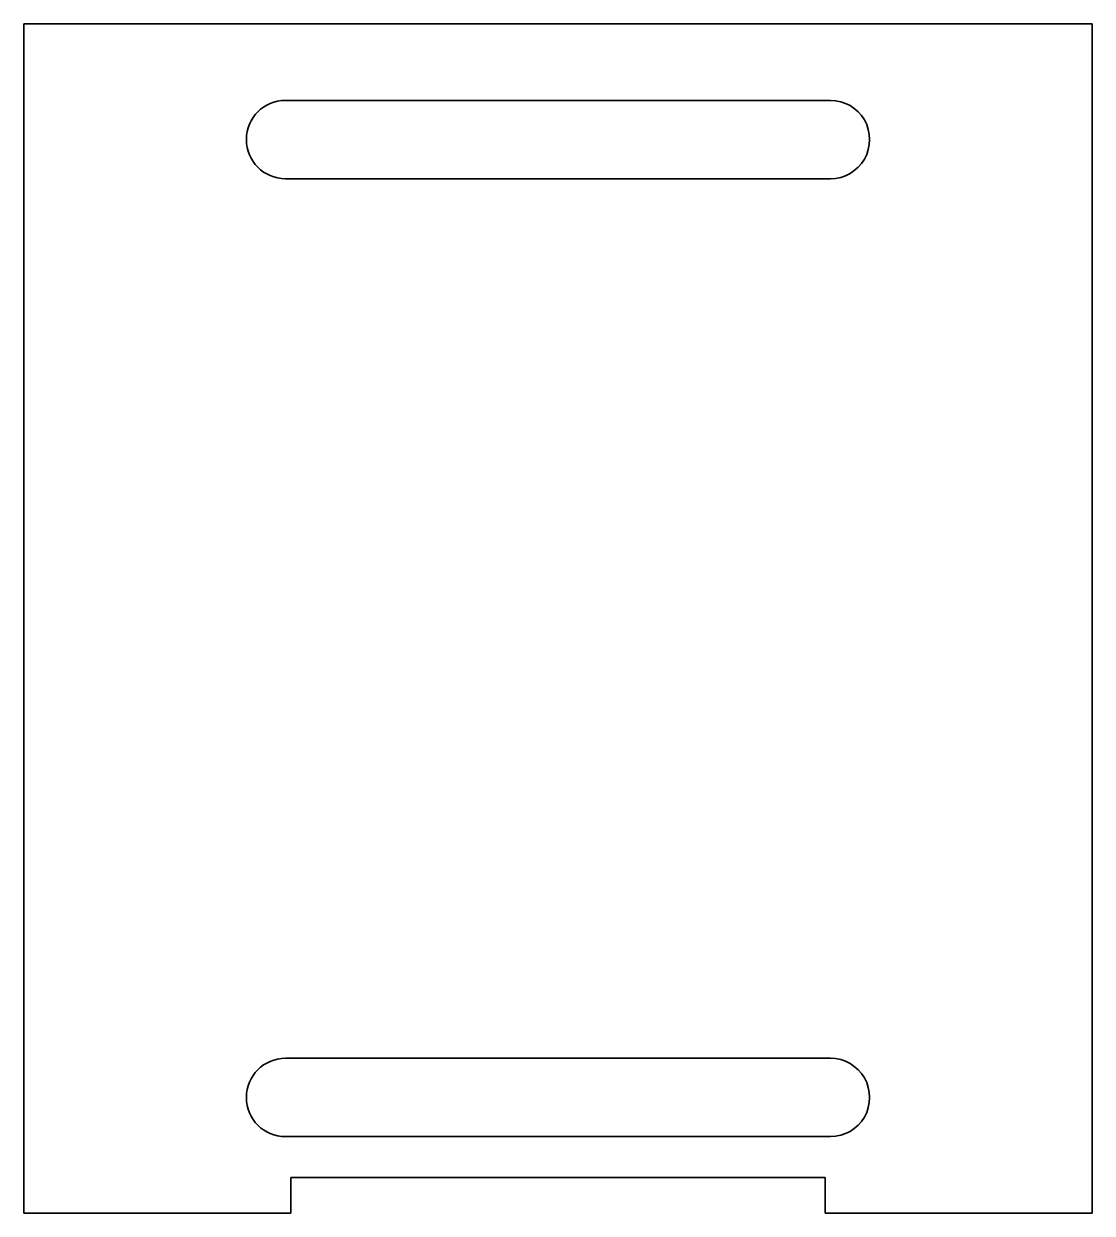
# Model space of a CAD drawing. Extents: x 180 to 240, y 115.1 to 181.9.
import ezdxf

# ---------------------------------------------------------------- set-up
doc = ezdxf.new("R2010")
doc.units = 0

msp = doc.modelspace()

# ---------------------------------------------------------------- linework, layer by layer
at = {"color": 7, "lineweight": 35}
for p, q in [((240, 181.900009), (180, 181.900009)), ((180, 181.900009), (180, 115.100006)), ((240, 115.100006), (240, 181.900009)), ((194.699997, 177.600006), (225.300003, 177.600006)), ((225.300003, 173.200012), (194.699997, 173.200012)), ((225.300003, 123.800003), (194.699997, 123.800003)), ((194.699997, 119.400009), (225.300003, 119.400009)), ((195, 115.100006), (195, 117.100006)), ((195, 117.100006), (225, 117.100006)), ((225, 115.100006), (225, 117.100006)), ((240, 115.100006), (240, 117.100006)), ((180, 115.100006), (195, 115.100006)), ((225, 115.100006), (240, 115.100006))]:
    msp.add_line(p, q, dxfattribs=at)
for centre, start, end in [((194.699997, 175.400009), 90.000003, 269.999997), ((225.300003, 175.400009), 269.999997, 90.000003), ((194.699997, 121.600006), 90.000003, 269.999997), ((225.300003, 121.600006), 269.999997, 90.000003)]:
    msp.add_arc(centre, 2.2, start, end, dxfattribs=at)

doc.saveas('drawing.dxf')
